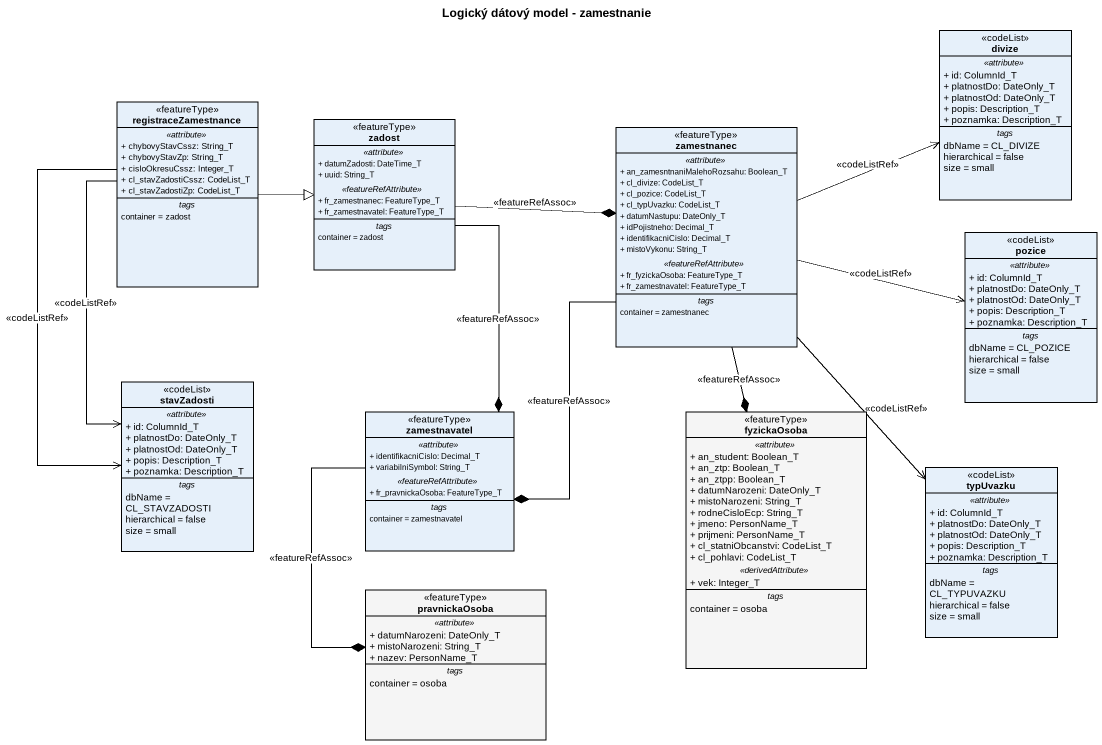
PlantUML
@startuml
title Logický dátový model - zamestnanie
hide circle
hide empty members
skinparam classAttributeIconSize 0
class divize <<codeList>> {
  .. <<attribute>> ..
  + id: ColumnId_T
  + platnostDo: DateOnly_T
  + platnostOd: DateOnly_T
  + popis: Description_T
  + poznamka: Description_T
  -- tags --
  dbName = CL_DIVIZE
  hierarchical = false
  size = small
}
class registraceZamestnance <<featureType>> {
  .. <<attribute>> ..
  + chybovyStavCssz: String_T
  + chybovyStavZp: String_T
  + cisloOkresuCssz: Integer_T
  + cl_stavZadostiCssz: CodeList_T
  + cl_stavZadostiZp: CodeList_T
  -- tags --
  container = zadost
}
class zadost <<featureType>> {
  .. <<attribute>> ..
  + datumZadosti: DateTime_T
  + uuid: String_T
  .. <<featureRefAttribute>> ..
  + fr_zamestnanec: FeatureType_T
  + fr_zamestnavatel: FeatureType_T
  -- tags --
  container = zadost
}
class zamestnanec <<featureType>> {
  .. <<attribute>> ..
  + an_zamesntnaniMalehoRozsahu: Boolean_T
  + cl_divize: CodeList_T
  + cl_pozice: CodeList_T
  + cl_typUvazku: CodeList_T
  + datumNastupu: DateOnly_T
  + idPojistneho: Decimal_T
  + identifikacniCislo: Decimal_T
  + mistoVykonu: String_T
  .. <<featureRefAttribute>> ..
  + fr_fyzickaOsoba: FeatureType_T
  + fr_zamestnavatel: FeatureType_T
  -- tags --
  container = zamestnanec
}
class pozice <<codeList>> {
  .. <<attribute>> ..
  + id: ColumnId_T
  + platnostDo: DateOnly_T
  + platnostOd: DateOnly_T
  + popis: Description_T
  + poznamka: Description_T
  -- tags --
  dbName = CL_POZICE
  hierarchical = false
  size = small
}
class stavZadosti <<codeList>> {
  .. <<attribute>> ..
  + id: ColumnId_T
  + platnostDo: DateOnly_T
  + platnostOd: DateOnly_T
  + popis: Description_T
  + poznamka: Description_T
  -- tags --
  dbName = CL_STAVZADOSTI
  hierarchical = false
  size = small
}
class zamestnavatel <<featureType>> {
  .. <<attribute>> ..
  + identifikacniCislo: Decimal_T
  + variabilniSymbol: String_T
  .. <<featureRefAttribute>> ..
  + fr_pravnickaOsoba: FeatureType_T
  -- tags --
  container = zamestnavatel
}
class fyzickaOsoba <<featureType>> #F5F5F5 {
  .. <<attribute>> ..
  + an_student: Boolean_T
  + an_ztp: Boolean_T
  + an_ztpp: Boolean_T
  + datumNarozeni: DateOnly_T
  + mistoNarozeni: String_T
  + rodneCisloEcp: String_T
  + jmeno: PersonName_T
  + prijmeni: PersonName_T
  + cl_statniObcanstvi: CodeList_T
  + cl_pohlavi: CodeList_T
  .. <<derivedAttribute>> ..
  + vek: Integer_T
  -- tags --
  container = osoba
}
class typUvazku <<codeList>> {
  .. <<attribute>> ..
  + id: ColumnId_T
  + platnostDo: DateOnly_T
  + platnostOd: DateOnly_T
  + popis: Description_T
  + poznamka: Description_T
  -- tags --
  dbName = CL_TYPUVAZKU
  hierarchical = false
  size = small
}
class pravnickaOsoba <<featureType>> #F5F5F5 {
  .. <<attribute>> ..
  + datumNarozeni: DateOnly_T
  + mistoNarozeni: String_T
  + nazev: PersonName_T
  -- tags --
  container = osoba
}
registraceZamestnance -right-|> zadost
registraceZamestnance --> stavZadosti : <<codeListRef>>
registraceZamestnance --> stavZadosti : <<codeListRef>>
zadost -right-* zamestnanec : <<featureRefAssoc>>
zadost --* zamestnavatel : <<featureRefAssoc>>
zamestnanec -right-> divize : <<codeListRef>>
zamestnanec -right-> pozice : <<codeListRef>>
zamestnanec --* zamestnavatel : <<featureRefAssoc>>
zamestnanec --* fyzickaOsoba : <<featureRefAssoc>>
zamestnanec --> typUvazku : <<codeListRef>>
zamestnavatel --* pravnickaOsoba : <<featureRefAssoc>>
@enduml
